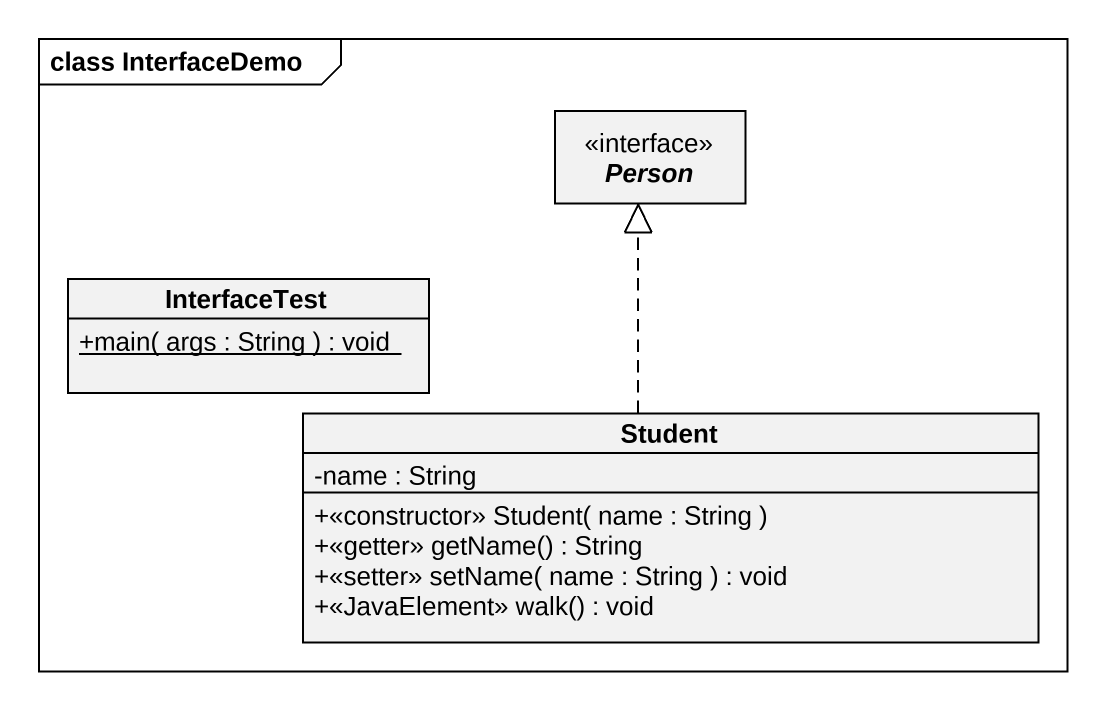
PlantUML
@startuml
mainframe class InterfaceDemo
hide circle
hide empty members
skinparam classAttributeIconSize 0
interface "Person" as Person_
class InterfaceTest {
  {static} +main( args : String ) : void
}
class Student {
  -name : String
  +<<constructor>> Student( name : String )
  +<<getter>> getName() : String
  +<<setter>> setName( name : String ) : void
  +<<JavaElement>> walk() : void
}
Student .up.|> Person_
@enduml
